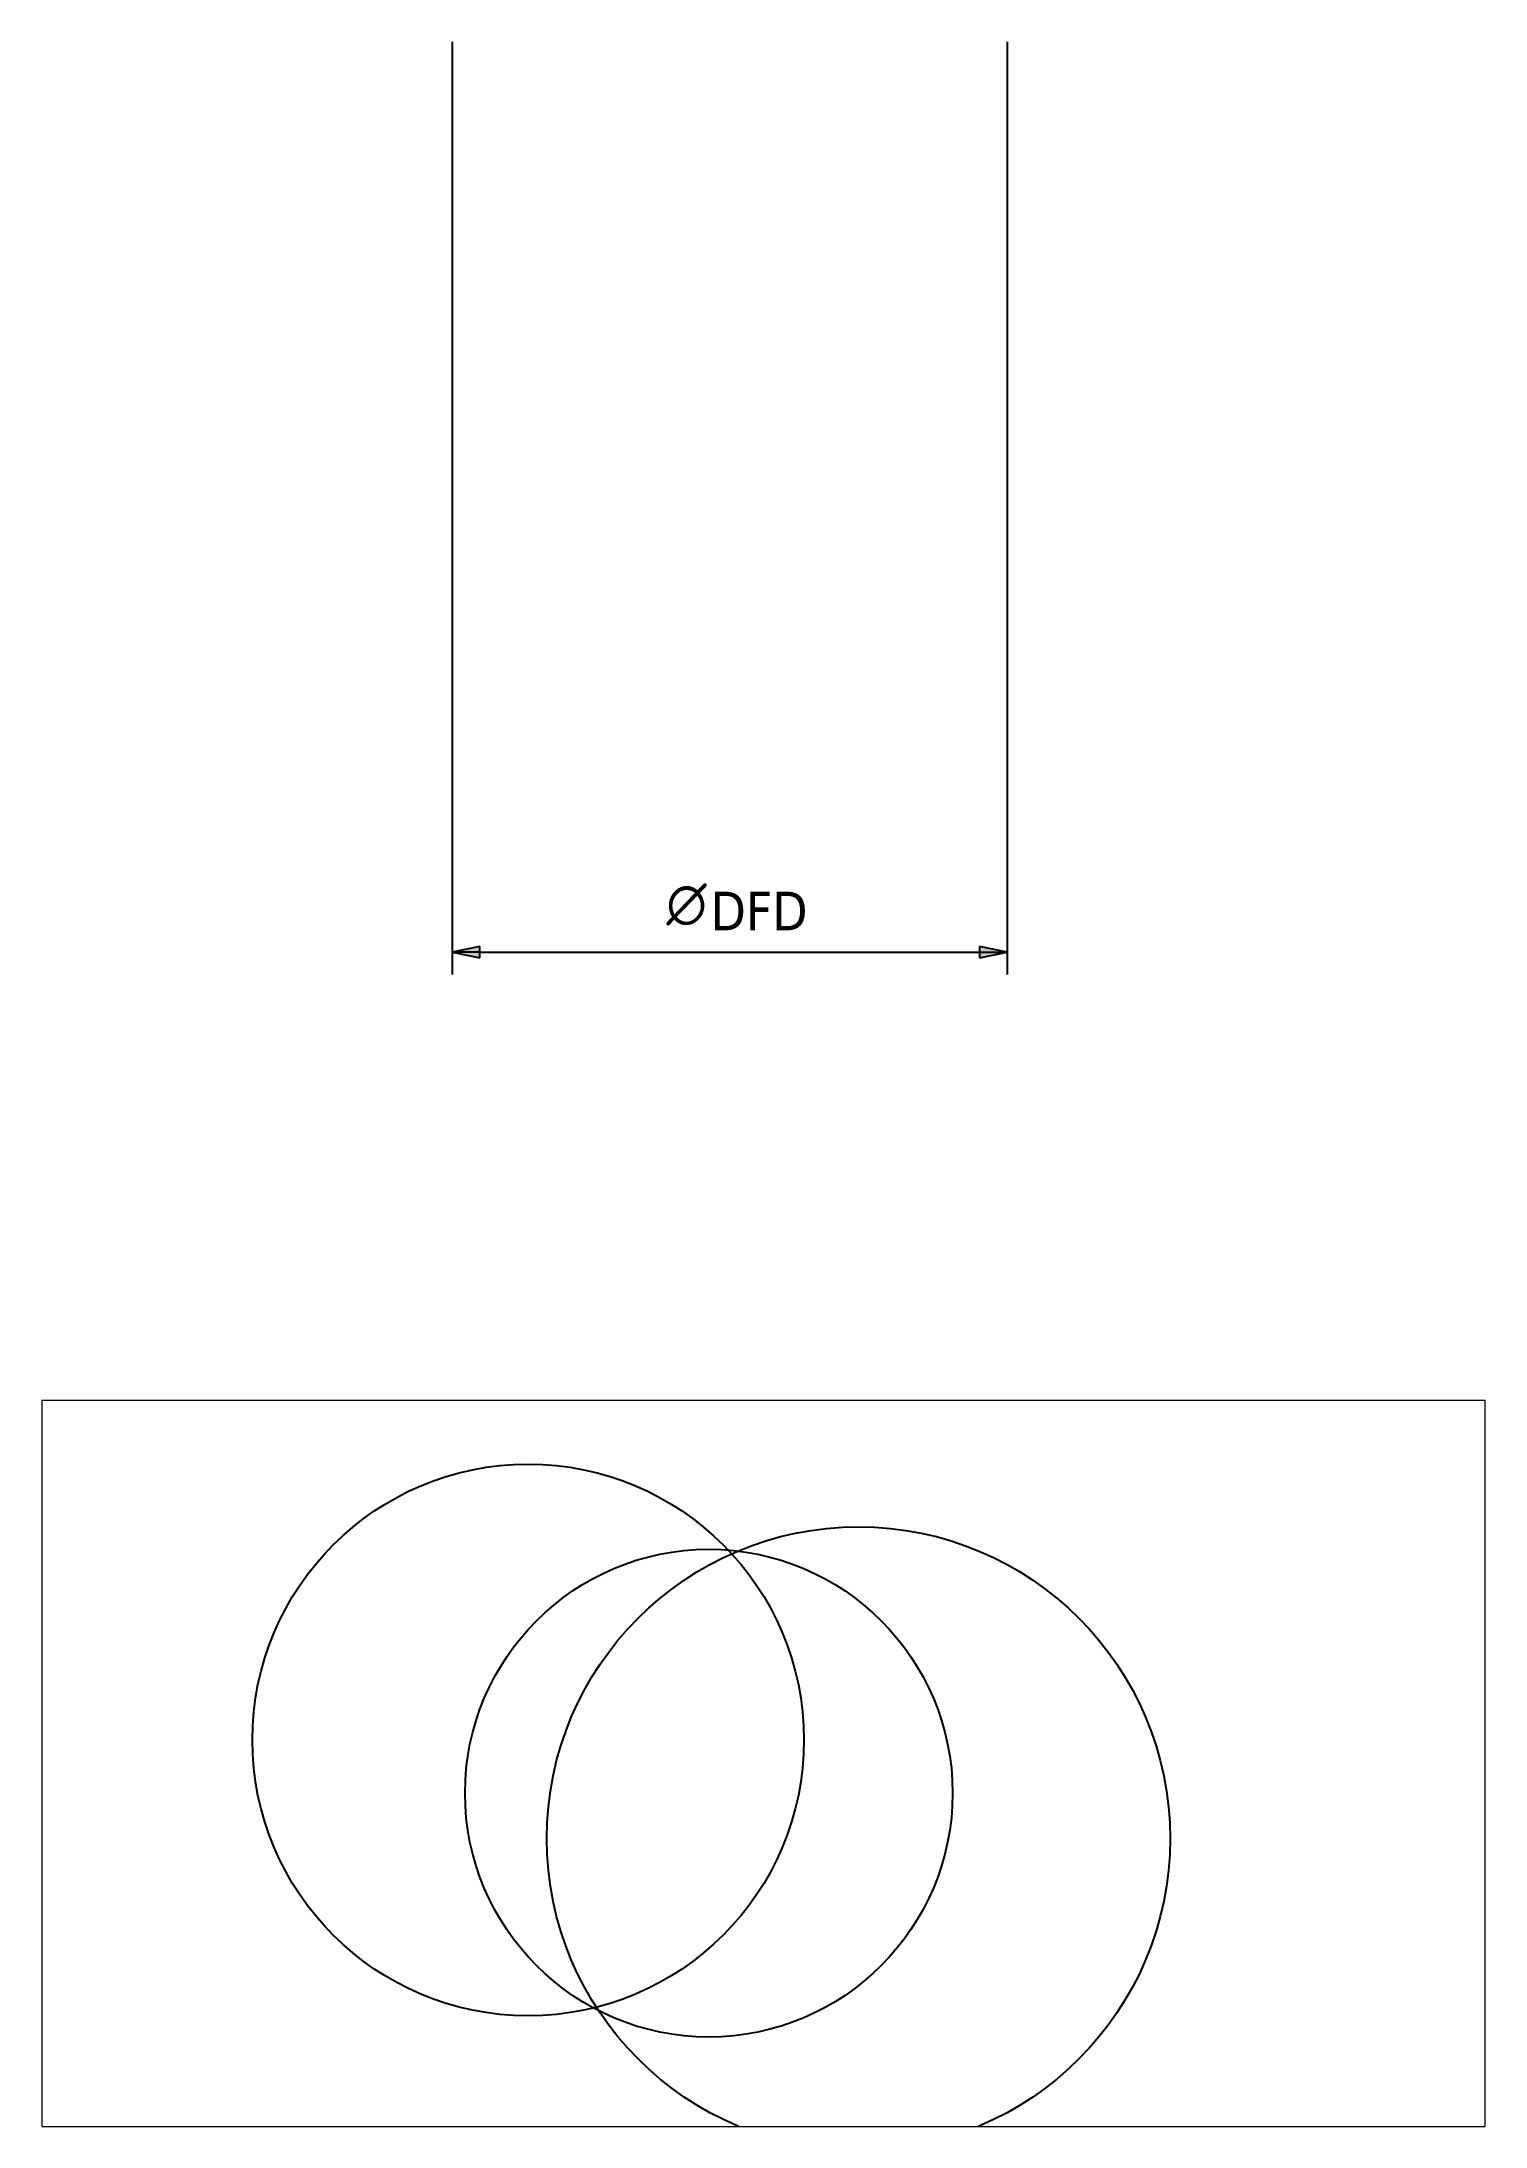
# Paper-space layout 'Sheet' of a CAD drawing. Header units: millimetres. Extents: x 232 to 362, y 53 to 241.
# The model-space entities are those that its viewports show. They can reach past a viewport. Long polylines and large blocks are cut down to what shows.
import ezdxf

# ---------------------------------------------------------------- set-up
doc = ezdxf.new("R2010")
doc.units = ezdxf.units.MM
doc.layers.add('Dimension (ISO)', color=5, linetype='Continuous', lineweight=25, true_color=0x0000ff)

msp = doc.modelspace()

# ---------------------------------------------------------------- linework, layer by layer
for centre, radius in [((19720149.6, 8825529.02), 67.62), ((19720230.58, 8825504.85), 76.41), ((19720193.89, 8825515.98), 59.77)]:
    msp.add_circle(centre, radius)

psp = doc.layouts.new('Sheet')

# ---------------------------------------------------------------- hatches: boundary and pattern name
at = {"layer": 'Dimension (ISO)'}
for points in [[(271.74, 159.14), (269.24, 158.64), (271.74, 158.14)], [(316.74, 158.14), (319.24, 158.64), (316.74, 159.14)]]:
    psp.add_hatch(color=256, dxfattribs=at).paths.add_polyline_path(points)

# ---------------------------------------------------------------- linework, layer by layer
for p, q in [((269.24, 240.64), (269.24, 156.64)), ((319.24, 240.64), (319.24, 156.64)), ((271.74, 159.14), (269.24, 158.64)), ((269.24, 158.64), (271.74, 158.14)), ((271.74, 158.64), (269.24, 158.64)), ((271.74, 158.14), (271.74, 159.14)), ((271.74, 158.64), (316.74, 158.64)), ((316.74, 159.14), (316.74, 158.14)), ((319.24, 158.64), (316.74, 159.14)), ((316.74, 158.14), (319.24, 158.64)), ((316.74, 158.64), (319.24, 158.64))]:
    psp.add_line(p, q, dxfattribs=at)

# ---------------------------------------------------------------- texts
at = {"layer": 'Dimension (ISO)', "char_height": 3.5, "attachment_point": 1}
for s, insert in [('\\fAIGDT|b0|i0;\\W1.;n', (288.54, 164.77)), ('{\\fTahoma|b0|i0|c0|p34;DFD}', (292.52, 164.1))]:
    psp.add_mtext(s, dxfattribs=dict(at, insert=insert))

# ---------------------------------------------------------------- viewports
at = {"layer": '0', "view_target_point": (19720207.29, 8825523.28)}
psp.add_viewport(center=(297.28, 85.58), size=(130.05, 65.3836), view_center_point=(0, 0), view_height=177.9474, status=5, dxfattribs=at)

doc.saveas('drawing.dxf')
